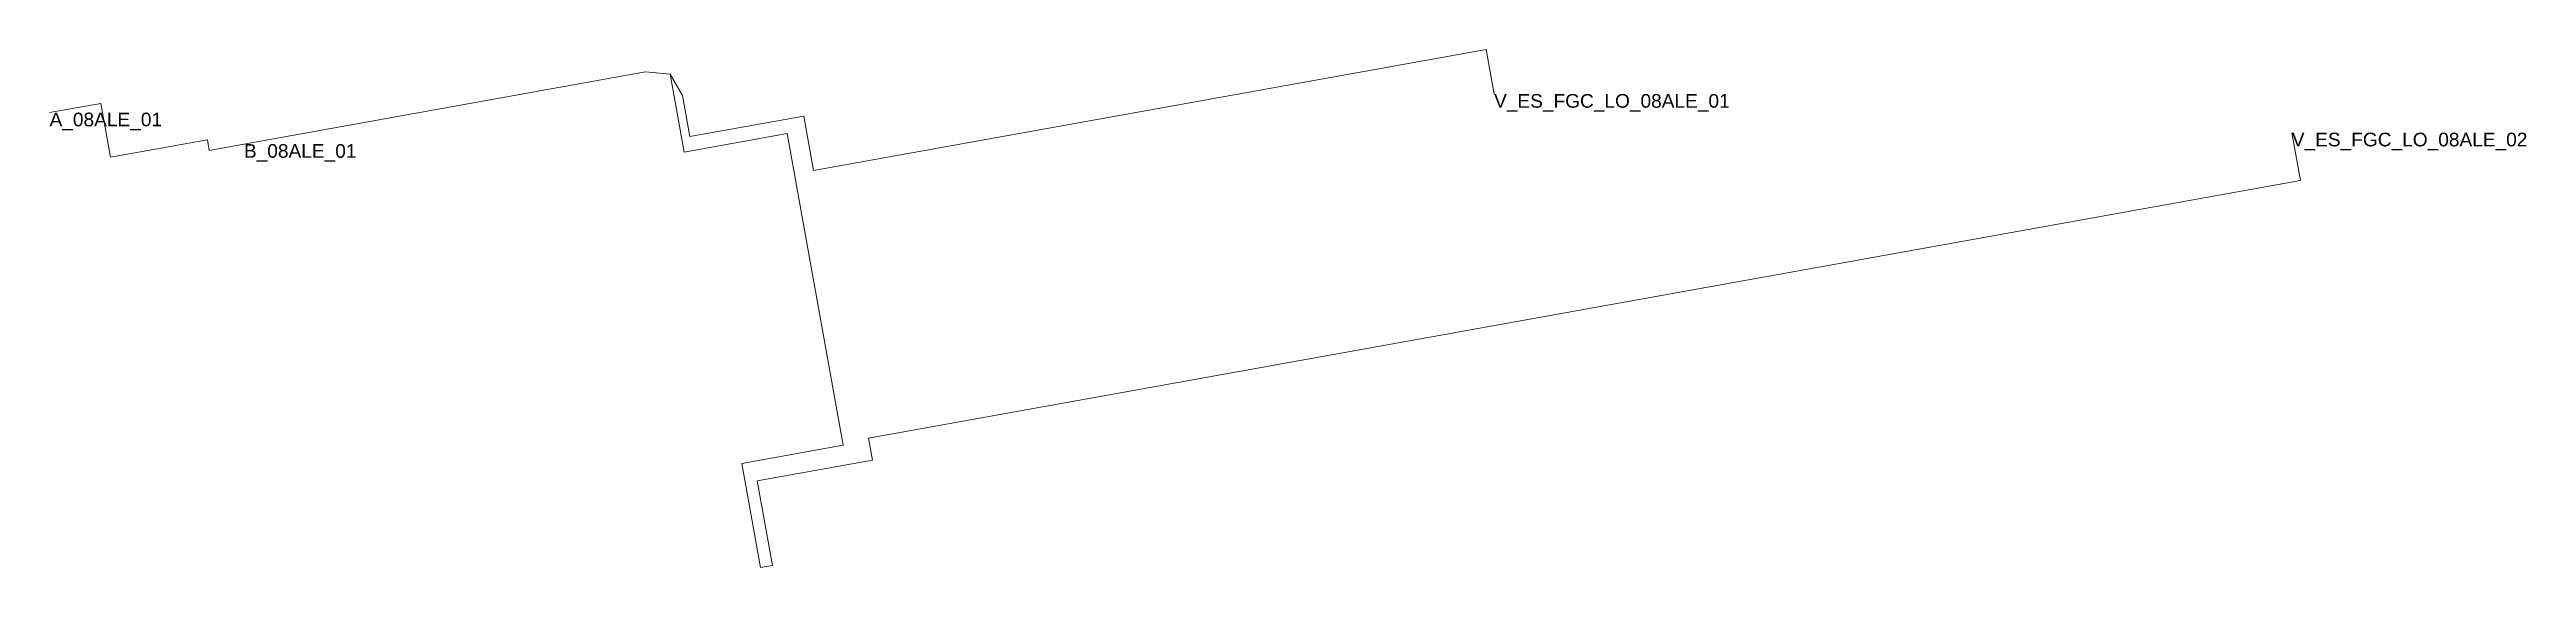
# Model space of a CAD drawing. Header units: metres. Extents: x 423423.4 to 423514, y 4578338.6 to 4578357.6.
import ezdxf
from ezdxf.enums import TextEntityAlignment as Align

# ---------------------------------------------------------------- set-up
doc = ezdxf.new("R2010")
doc.units = ezdxf.units.M
doc.header["$MEASUREMENT"] = 0
for name, color, linetype, lineweight, true_color in [('01_A_AccesTren_t', 40, 'Continuous', 0, 0xffd600), ('01_C_AccesExt_t', 251, 'Continuous', 0, 0x646464), ('01_I_Ascensor_l', 251, 'Continuous', 0, 0x646464), ('01_I_BarreraTarifaria_t', 251, 'Continuous', 0, 0x646464), ('01_I_Horitzontal_l', 251, 'Continuous', 0, 0x646464)]:
    doc.layers.add(name, color=color, linetype=linetype, lineweight=lineweight, true_color=true_color)
doc.styles.add('Style-Arial', font='arial.ttf')

msp = doc.modelspace()

# ---------------------------------------------------------------- linework, layer by layer
at = {"layer": '01_I_Ascensor_l'}
msp.add_line((423449.851467, 4578338.717757, -20), (423449.416279, 4578338.639365, -10), dxfattribs=at)
at = {"layer": '01_I_Ascensor_l', "extrusion": (0.8323847294439154, -0.5483903992351588, 0.0800226981254895), "elevation": -2158257.574903, "flags": 128}
msp.add_lwpolyline([(4056175.565309, 173245.184493), (4056175.973163, 173255.216666), (4056175.548103, 173265.248839)], dxfattribs=at)
at = {"layer": '01_I_Horitzontal_l'}
msp.add_line((423445.213277, 4578356.783221), (423430.520473, 4578354.136043), dxfattribs=at)
at = {"layer": '01_I_Horitzontal_l', "flags": 128}
for points, elevation in [([(423446.563523, 4578355.914259), (423446.834845, 4578354.408326), (423450.997259, 4578355.158262), (423451.35642, 4578353.164788), (423475.96028, 4578357.59763), (423476.253625, 4578355.96758)], -20), ([(423446.117516, 4578356.696508), (423446.631181, 4578353.845803), (423450.39105, 4578354.523288), (423452.446122, 4578343.118176), (423448.729906, 4578342.448556), (423449.416279, 4578338.639365)], -10), ([(423449.851467, 4578338.717757), (423449.294179, 4578341.811045), (423453.511612, 4578342.570858), (423453.367329, 4578343.371719), (423505.751818, 4578352.807647), (423505.437473, 4578354.553037)], -20)]:
    msp.add_lwpolyline(points, dxfattribs=dict(at, elevation=elevation))
msp.add_lwpolyline([(423430.520473, 4578354.136043), (423429.252032, 4578353.90751), (423429.18234, 4578354.294327), (423425.634962, 4578353.655202), (423425.280284, 4578355.623796), (423423.408745, 4578355.286604)], dxfattribs=at)

# ---------------------------------------------------------------- texts
at = {"layer": '01_A_AccesTren_t', "style": 'Style-Arial'}
for s, p in [('V_ES_FGC_LO_08ALE_01', (423476.253625, 4578355.96758, -20)), ('V_ES_FGC_LO_08ALE_02', (423505.437473, 4578354.553037, -20))]:
    msp.add_text(s, height=0.5, dxfattribs=at).set_placement(p, align=Align.TOP_LEFT)
at = {"layer": '01_C_AccesExt_t', "style": 'Style-Arial'}
msp.add_text('A_08ALE_01', height=0.5, dxfattribs=at).set_placement((423423.408745, 4578355.286604), align=Align.TOP_LEFT)
at = {"layer": '01_I_BarreraTarifaria_t', "style": 'Style-Arial'}
msp.add_text('B_08ALE_01', height=0.5, dxfattribs=at).set_placement((423430.520473, 4578354.136043), align=Align.TOP_LEFT)

doc.saveas('drawing.dxf')
